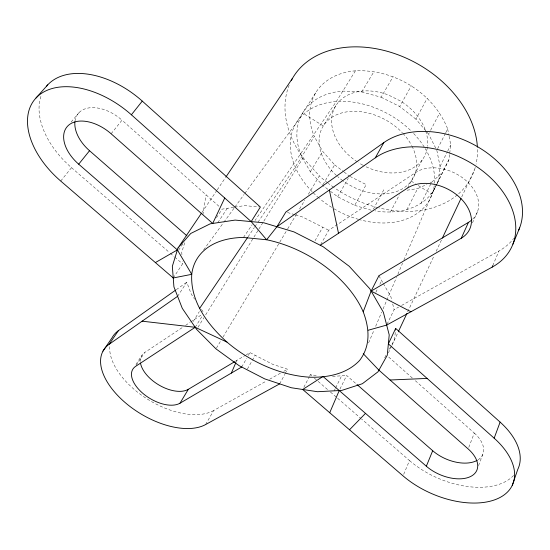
<?xml version="1.0" encoding="UTF-8"?>
<svg xmlns="http://www.w3.org/2000/svg" width="550" height="550" viewBox="0 0 550 550"><rect width="100%" height="100%" fill="white"/><g stroke="black" fill="none" stroke-linecap="round" stroke-linejoin="round"><path stroke-width="0.41" stroke-dasharray="2.75 2.06" d="M395.271 332.489L394.529 339.804L390.892 346.314M436.817 150.253L440.076 166.354L438.268 181.252L437.106 183.494M437.181 183.452L448.882 159.858L449.618 154.083M449.721 153.257L450.773 145.001L448.979 135.733M202.861 214.754L206.071 194.837M184.711 242.798L181.761 252.23L181.933 254.732M478.576 465.623L482.735 454.506M468.779 447.356L474.286 433.07L414.893 380.318M403.679 474.341L409.496 460.549L361.57 419.018M492.793 265.602L498.933 251.02A82.638 58.85 25.5 0 0 513.7 238.452M368.589 342.87L373.973 330.254M375.657 326.315L381.707 312.118M383.054 308.962L396.502 277.42M397.849 274.264L402.552 263.223M403.899 260.067L432.816 192.246L436.817 184.188M236.184 361.893L236.83 360.401M472.443 222.867L477.586 211.496M384.704 357.864L386.155 354.791M388.355 352.921L391.627 345.978M391.985 345.207L398.179 332.042M407.681 311.857L433.978 255.956M436.164 251.302L441.643 239.656M461.732 196.955L474.519 169.785M387.049 324.301L394.116 309.623L398.606 307.113M339.976 389.043L346.651 375.492L356.359 383.976M436.611 184.023C427.797 208.168 398.124 215.077 375.127 210.849M436.989 183.26L448.882 159.858M334.18 390.823L335.301 388.568M335.672 387.819L341.632 375.801M420.908 203.651L431.599 182.325L442.296 172.569M440.076 166.354L447.336 151.862M447.714 151.099L450.773 145.001M375.801 292.346L377.644 288.681M379.844 284.295L381.679 280.631M437.594 148.734L445.349 133.547M445.734 132.784L447.672 128.989C433.373 92.613 394.109 68.963 355.417 70.819A74.951 54.698 29.6 0 0 314.298 136.503L295.261 167.097L257.702 222.585M406.801 209.818L417.622 188.595L426.938 184.415M303.868 387.255L309.244 376.894M309.629 376.152L310.399 374.674L317.742 375.746M407.571 188.018L422.214 159.94M436.721 184.243L431.681 193.951L416.164 184.216M390.335 212.163L399.389 194.837M435.696 148.053L428.594 134.111L430.176 131.086M430.567 130.336L439.677 112.977M373.402 209.131L383.852 189.688M279.668 383.866L284.79 374.344M285.182 373.608L287.547 369.215L272.704 364.32L249.941 352.591L246.297 354.764M425.831 130.852L415.91 119.137L427.281 98.175M330.461 191.29L337.673 196.769L354.681 205.377L366.204 184.601L350.233 176.536M389.276 349.209L390.486 347.036M415.91 119.137L399.671 106.507L411.373 85.731M320.671 244.558L328.728 230.271L415.587 172.562A37.936 26.991 25.5 0 1 464.791 179.527A37.936 26.991 25.5 0 1 472.443 219.381M247.411 369.022L251.914 361.075M252.326 360.353L255.186 355.293M241.704 367.008L246.641 358.359M248.291 355.479L249.941 352.591M315.006 240.756L322.726 227.219M205.624 424.545L213.668 410.52L266.647 380.896M337.673 196.769L348.212 178.358M327.834 189.296L322.582 185.316L310.337 171.696L301.716 156.722A76.299 54.649 29.6 0 1 342.808 91.087L361.659 91.953L381.109 97.213L393.14 76.622M323.015 184.587L334.661 164.849L322.678 151.374L314.298 136.503M216.418 348.143L220.811 340.78M223.011 337.102L279.324 242.866M279.764 242.131L287.244 229.611M287.684 228.876L296.484 214.149M299.558 209L304.837 200.166M308.357 194.274L319.357 175.869L303.126 157.788A102.252 74.676 29.6 0 1 289.135 85.25M361.659 91.953L374.007 71.541M310.337 171.696L322.678 151.374M197.993 327.236L203.857 317.783M205.659 314.868L253.488 237.786M253.942 237.057L258.452 229.783M258.906 229.054L263.416 221.788M263.869 221.059L303.126 157.788M335.864 105.662L323.29 125.943L302.658 112.998M195.195 327.298L202.689 315.253M355.417 70.819L336.332 101.509L255.069 220.454M193.119 321.537L199.327 311.637M315.611 92.929L296.01 123.303L244.537 193.854M135.988 364.361L141.577 355.733M136.153 365.599L144.554 352.632L182.772 327.236M177.602 296.319L186.766 282.232L191.324 294.243L194.583 299.097M217.827 222.674L227.253 208.326M216.487 217.718L222.159 209.131L233.798 207.302M173.243 277.963L182.566 263.897L182.394 261.394M178.578 250.222L183.322 243.176M201.912 212.548L216.769 190.541M217.243 189.833L225.39 177.76M248.071 236.816L254.334 227.569M254.815 226.854L257.221 223.3M243.458 237.449L252.168 224.702M203.658 249.886L223.334 222.908M223.843 222.214L234.438 207.687M234.946 206.999L244.028 194.549M111.127 133.781L122.011 120.175L219.065 206.381M60.706 181.039L71.528 167.674A76.223 48.221 37.8 0 1 41.147 95.741M71.108 122.059L79.138 112.523M176.296 289.651L186.766 282.232M185.604 325.359L189.853 322.534M190.561 322.066L201.884 314.538M235.366 361.281L245.568 355.197M269.637 379.225L280.83 372.969M283.814 371.298L287.547 369.215M401.603 305.442L498.933 251.02M430.045 183.026L431.599 182.325M234.616 207.171L244.427 205.631L259.524 206.965M407.048 190.204L417.622 188.595M332.537 376.358L346.651 375.492M354.681 205.377L372.598 210.629M287.457 212.506L294.697 214.665M295.494 214.906L302.734 217.064L328.728 230.271M381.109 97.213L399.671 106.507M411.228 181.115L415.463 183.776M334.661 164.849L343.413 171.524M344.087 172.04L349.47 176.151M71.528 167.674L169.579 252.643M170.232 253.206L174.123 256.582M174.776 257.146L182.566 263.897M310.399 374.674L311.692 375.794M314.284 378.043L317.522 380.848M318.168 381.411L327.882 389.826M330.474 392.074L336.951 397.684M337.604 398.248L360.917 418.454M388.712 357.06L412.342 378.049M426.388 131.505L428.594 134.111M201.52 309.423L203.177 311.891M378.888 275.743L382.938 282.831M383.35 283.566L390.885 296.752L391.896 300.774M392.7 303.992L394.116 309.623M447.672 128.989L448.814 134.887M513.576 475.468A69.706 40.755 23.3 0 1 409.496 460.549M474.286 433.07A32.01 18.707 23.3 0 1 477.964 459.882M74.999 121.055A34.994 22.124 37.8 0 1 122.011 120.175M213.668 410.52A63.766 35.193 31.3 0 1 148.493 399.788A63.766 35.193 31.3 0 1 109.684 346.761M140.305 361.398A29.288 16.156 31.3 0 1 144.554 352.632M475.248 167.413A102.252 74.676 29.6 0 1 458.026 194.308M457.366 194.865A102.252 74.676 29.6 0 1 378.922 207.886M378.098 207.68A102.252 74.676 29.6 0 1 334.393 187.811M333.699 187.33A102.252 74.676 29.6 0 1 328.268 183.356M327.601 182.841A102.252 74.676 29.6 0 1 319.357 175.869M477.482 149.531A102.252 74.676 29.6 0 1 476.066 164.161M434.218 185.845A76.986 54.615 29.6 0 1 359.404 219.622M358.579 219.388A76.986 54.615 29.6 0 1 333.039 208.216M331.623 207.343A76.986 54.615 29.6 0 1 319.474 198.516M318.842 197.979A76.986 54.615 29.6 0 1 312.702 192.28M312.111 191.668A76.986 54.615 29.6 0 1 310.021 109.402A76.986 54.615 29.6 0 1 411.269 131.086M413.627 133.485A76.986 54.615 29.6 0 1 424.751 147.847M425.198 148.583A76.986 54.615 29.6 0 1 434.328 185.006M427.405 147.125A51.061 37.242 29.6 0 1 363.571 165.564M362.849 165.186A51.061 37.242 29.6 0 1 358.648 162.752M357.204 161.817A51.061 37.242 29.6 0 1 334.276 108.577A51.061 37.242 29.6 0 1 388.547 95.047L400.792 101.179A51.061 37.242 29.6 0 1 425.418 130.24M425.707 131.079A51.061 37.242 29.6 0 1 427.515 146.279M412.012 146.211A51.975 37.214 29.6 0 1 400.895 189.661A51.975 37.214 29.6 0 1 343.434 181.129M342.76 180.647A51.975 37.214 29.6 0 1 337.645 176.557M336.449 175.484A51.975 37.214 29.6 0 1 331.939 117.274A51.975 37.214 29.6 0 1 402.387 132.797M402.964 133.409A51.975 37.214 29.6 0 1 411.634 145.482"/><path stroke-width="0.82" d="M471.838 219.924A37.936 26.991 25.5 0 1 468.476 222.358L378.888 275.743L371.126 291.094L363.206 311.802C369.511 328.322 370.776 345.682 359.624 360.456C346.961 373.808 328.316 377.582 310.571 377.231A96.113 59.084 29.6 0 1 226.951 342.072L195.195 327.298L142.113 321.179M395.512 330.048L395.677 328.426L500.115 422.111A69.706 40.755 23.3 0 1 517.825 469.281L512.236 485.396M177.959 248.036L172.343 266.296L173.924 286.859L182.284 308.344L196.639 329.416L215.978 348.879L239.106 365.668L264.694 378.874L291.335 387.75L317.529 391.724L341.722 390.418L362.368 383.721L377.987 371.814L387.269 355.238L389.221 334.923L383.343 312.187L369.731 288.681L349.188 266.262L323.242 246.792L293.968 231.894L263.78 222.778L235.118 220.083L210.203 223.822L190.768 233.461L177.959 248.036L201.438 213.256M363.241 353.684L378.916 370.157L468.167 448.944A32.354 18.604 23.4 0 1 469.453 477.029A32.354 18.604 23.4 0 1 426.339 466.235L323.022 376.461L302.713 389.476L403.033 475.874A70.462 40.542 23.4 0 0 496.595 499.091A70.462 40.542 23.4 0 0 494.161 438.192L500.115 422.111M426.339 466.235L432.692 450.711L357.005 384.539M512.902 244.173L519.592 227.961M368.218 330.234L386.678 325.077L492.147 267.135L492.793 265.602M329.718 412.727L339.233 390.548M231.33 373.099L235.861 362.643M410.946 311.747L371.126 291.094L461.251 238.232L468.476 222.358M398.544 331.265L406.945 313.411M442.372 238.102L461.003 198.509M224.73 198.007L212.706 223.444L111.127 133.781A35.406 22.048 37.6 0 0 68.193 125.579A35.406 22.048 37.6 0 0 78.691 164.182L177.382 249.92L191.737 274.326C190.211 301.476 207.728 324.782 226.951 342.072M395.677 328.426L388.362 343.881L494.161 438.192M363.206 311.802A96.113 59.084 29.6 0 0 266.613 239.766L251.192 221.595L131.388 114.792A77.117 48.056 37.6 0 0 37.441 96.559A77.117 48.056 37.6 0 0 60.706 181.039L173.243 277.963L191.737 274.326A96.113 59.084 29.6 0 1 243.458 237.449L266.613 239.766L276.918 226.744L375.299 157.829L383.79 142.636A82.638 58.85 25.5 0 1 482.268 149.614A82.638 58.85 25.5 0 1 518.595 230.333M195.195 327.298L135.685 366.314A29.576 16.039 31.3 0 0 143.337 393.759A29.576 16.039 31.3 0 0 179.994 403.205L188.341 389.304L234.63 361.714M276.918 226.744L285.849 212.032L383.79 142.636M251.192 221.595L260.363 207.041L142.271 101.104A76.223 48.221 37.8 0 0 46.612 86.116M225.871 177.052L292.462 78.382M102.96 351.154L112.124 337.666A63.766 35.193 31.3 0 1 118.367 330.694L175.594 290.146M279.668 383.866L205.624 424.545A64.398 34.953 31.3 0 1 126.417 403.638A64.398 34.953 31.3 0 1 109.182 344.245L118.367 330.694M199.437 308.674L247.589 237.524M131.388 114.792L142.271 101.104M78.691 164.182L89.547 150.721A34.994 22.124 37.8 0 1 74.903 121.839M36.032 97.969L47.733 84.851M349.518 429.784L365.502 413.373M109.182 344.245L177.602 296.319M320.265 245.272L407.571 188.018A38.424 26.964 25.6 0 1 459.724 197.423A38.424 26.964 25.6 0 1 461.251 238.232M179.994 403.205L241.704 367.008M155.382 262.577L177.382 249.92M390.067 380.002L427.109 378.421M89.547 150.721L186.89 235.819M329.354 190.011L338.511 233.31M375.299 157.829A83.703 58.795 25.6 0 1 490.188 177.396A83.703 58.795 25.6 0 1 492.147 267.135M477.283 460.295A32.01 18.707 23.3 0 1 432.692 450.711M188.341 389.304A29.288 16.156 31.3 0 1 160.325 385.804A29.288 16.156 31.3 0 1 140.484 363.027M291.252 80.609A102.252 74.676 29.6 0 1 396.399 54.196A102.252 74.676 29.6 0 1 477.393 147.159"/></g></svg>
